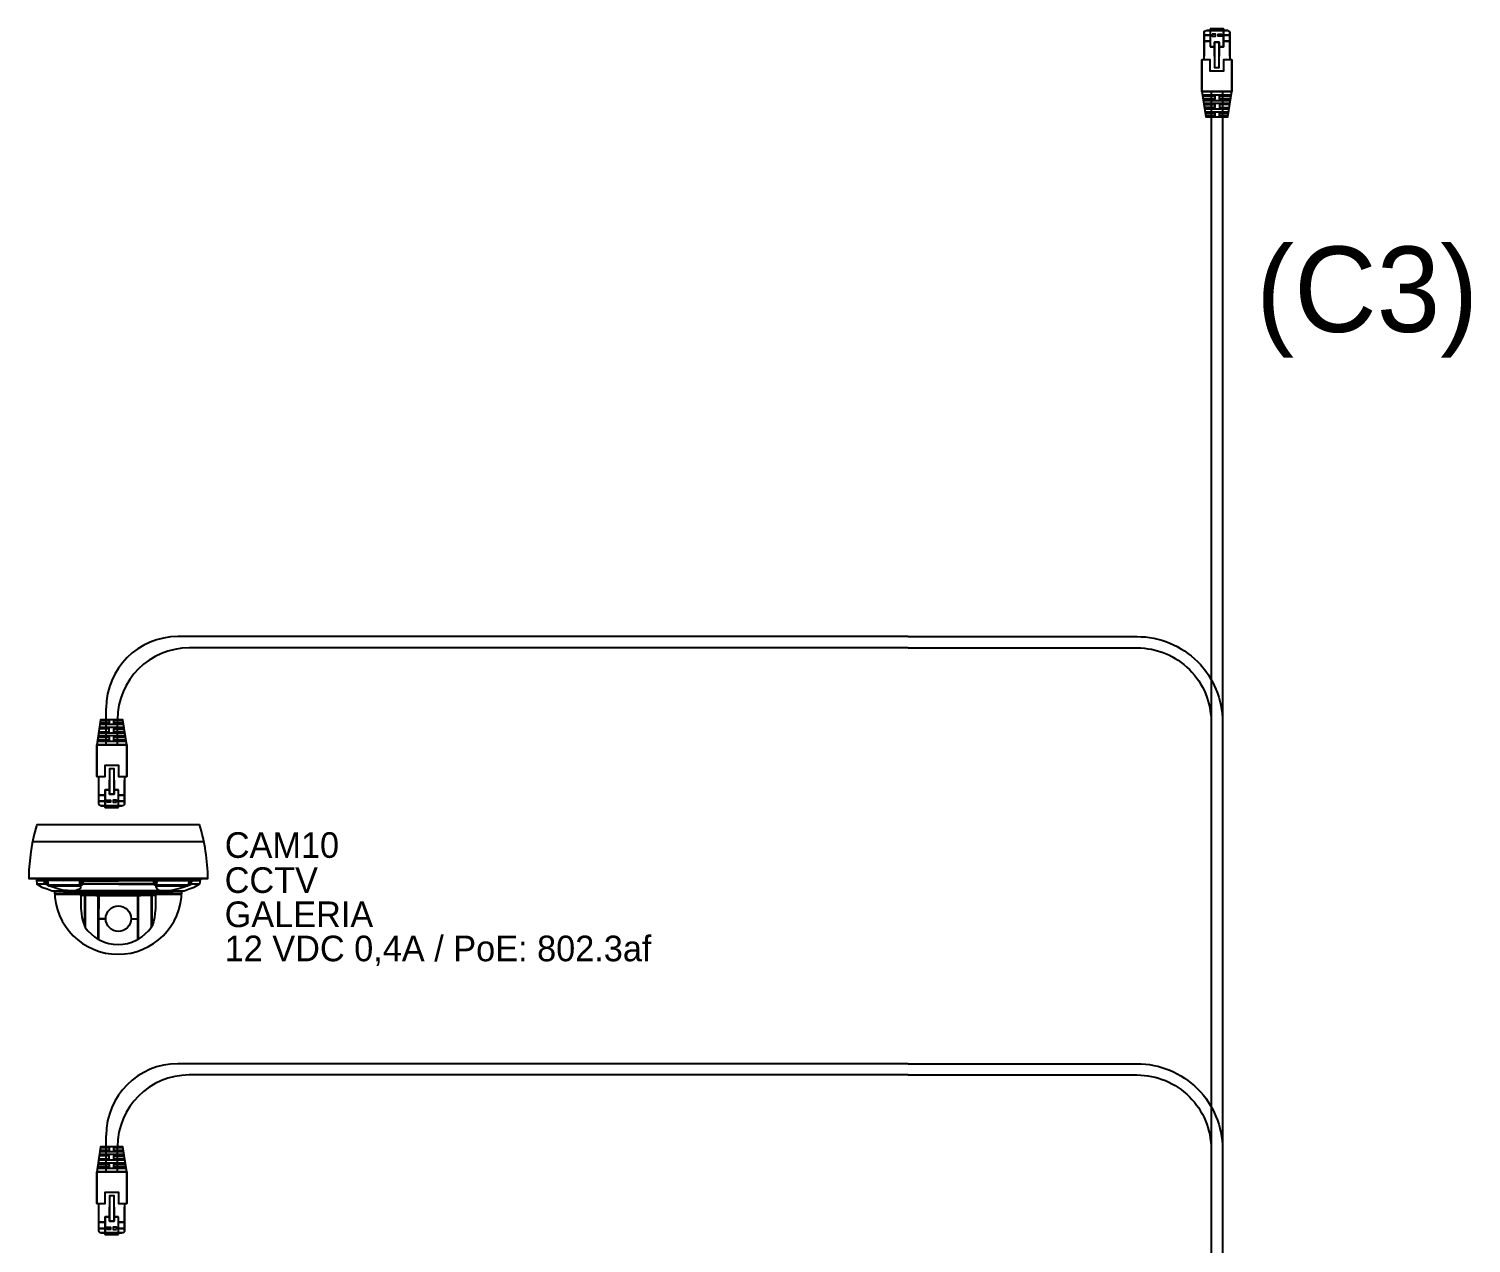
# Model space of a CAD drawing. Header units: millimetres. Extents: x 1086 to 16404, y 1320 to 9021.
# Drawn here: x 1586 to 2431, y 5318 to 6029 of the extents above; entities that cross this region are included whole.
import ezdxf

# ---------------------------------------------------------------- set-up
doc = ezdxf.new("R2010")
doc.units = ezdxf.units.MM
doc.header["$LTSCALE"] = 8
doc.layers.add('STS_Señales Débiles', color=7, linetype='Continuous', true_color=0x265482)

# ---------------------------------------------------------------- blocks, each defined once
blk = doc.blocks.new('RJ45')
for p, q in [((0.67, 49.27), (0.67, 50.94)), ((7.28, 49.27), (7.28, 50.94)), ((0.67, 46.82), (0.67, 48.49)), ((0.67, 44.37), (0.67, 46.04)), ((0.67, 41.92), (0.67, 43.59)), ((7.28, 46.82), (7.28, 48.49)), ((7.28, 44.37), (7.28, 46.04)), ((7.28, 41.92), (7.28, 43.59)), ((0.53, 39.47), (-4.42, 39.47)), ((0.67, 36.72), (0.67, 38.68)), ((7.28, 39.47), (7.28, 41.14)), ((7.28, 36.72), (7.28, 38.68)), ((11.41, 18.12), (11.41, 5.94)), ((-3.59, 2.19), (-3.59, 15.98)), ((2.54, 10.43), (0, 10.43)), ((7.83, 10.43), (5.28, 10.43)), ((7.83, 0), (7.83, 10.43)), ((0, 7.3), (-3.59, 7.3)), ((0, 3.65), (-3.59, 3.65)), ((10.27, 1.04), (-2.44, 1.04)), ((7.83, 0), (0, 0)), ((11.41, 7.3), (7.83, 7.3)), ((11.41, 3.65), (7.83, 3.65))]:
    blk.add_line(p, q)
for points in [[(12.79, 36.72), (10.36, 51.41), (7.15, 51.41), (0.53, 51.41), (-2.58, 51.41), (-4.84, 36.72)], [(2.54, 10.43), (0, 10.43)], [(0, 0), (0, 10.43), (0, 1.04), (0, 10.43)], [(7.83, 10.43), (5.28, 10.43)], [(0, 7.3), (-3.59, 7.3)], [(0, 3.65), (-3.59, 3.65)], [(7.83, 0), (0, 0)], [(1.12, 3.06), (1.12, 4.27), (3.17, 4.27), (3.17, 3.06)], [(6.71, 3.06), (6.71, 4.27), (4.66, 4.27), (4.66, 3.06)], [(11.41, 7.3), (7.83, 7.3)], [(11.41, 3.65), (7.83, 3.65)]]:
    blk.add_lwpolyline(points, close=True)
for points in [[(-2.65, 50.94), (0.61, 50.94), (2.48, 50.94), (2.48, 49.27), (0.53, 49.27), (-2.91, 49.27)], [(10.72, 49.27), (7.15, 49.27), (5.15, 49.27), (5.15, 50.94), (7.23, 50.94), (10.44, 50.94)], [(11.66, 43.59), (7.23, 43.59), (0.61, 43.59), (-3.78, 43.59)], [(-3.66, 44.37), (0.53, 44.37), (2.48, 44.37), (2.48, 46.04), (0.61, 46.04), (-3.41, 46.04)], [(11.12, 46.82), (7.15, 46.82), (0.53, 46.82), (-3.28, 46.82)], [(10.85, 48.49), (7.23, 48.49), (0.61, 48.49), (-3.03, 48.49)], [(11.53, 44.37), (7.15, 44.37), (5.15, 44.37), (5.15, 46.04), (7.23, 46.04), (11.25, 46.04)], [(-4.84, 18.12), (-4.84, 36.72), (-4.84, 18.12), (-4.84, 36.72), (-4.84, 18.12), (0.05, 18.12), (0.05, 24.82), (7.82, 24.82), (7.82, 18.12), (12.79, 18.12), (12.79, 36.72), (12.79, 18.12), (12.79, 36.72), (12.79, 18.12)], [(12.79, 36.72), (3.21, 36.72), (-4.84, 36.72)], [(12.47, 38.68), (7.23, 38.68), (0.61, 38.68), (-4.54, 38.68)], [(-4.16, 41.14), (0.61, 41.14), (2.48, 41.14), (2.48, 39.47), (0.67, 39.47), (0.67, 41.14)], [(11.93, 41.92), (7.15, 41.92), (0.53, 41.92), (-4.04, 41.92)], [(12.34, 39.47), (7.15, 39.47), (5.15, 39.47), (5.15, 41.14), (7.23, 41.14), (12.06, 41.14)], [(5.28, 15.98), (5.28, 7.83), (5.28, 15.98), (5.28, 7.83), (5.28, 22.62), (2.54, 22.62), (2.54, 7.83), (5.28, 7.83), (2.54, 7.83), (5.28, 7.83), (2.54, 7.83), (2.54, 15.98), (2.54, 7.83), (2.54, 15.98)], [(11.41, 2.19), (11.41, 15.98), (11.41, 2.68)]]:
    blk.add_lwpolyline(points)
for points in [[(6.51, 1.04), (-2.44, 1.04, -0.414214), (-3.59, 2.19), (-3.59, 18.12)], [(11.41, 15.98), (11.41, 2.19, -0.414214), (10.27, 1.04), (-2.44, 1.04), (9.78, 1.04)]]:
    blk.add_lwpolyline(points, format="xyb")
blk = doc.blocks.new('DOMO')
for p, q in [((0, 0), (95.36, 0)), ((97.84, -10), (-2.52, -10)), ((84.81, -40.42), (10.53, -40.42)), ((36.28, -41.52), (36.28, -49.2)), ((55.21, -55.07), (59.33, -55.07))]:
    blk.add_line(p, q)
for points in [[(0, 0), (-0.21, -0.64), (-1.58, -5.58), (-2.68, -10.79), (-3.51, -16), (-4.05, -21.22), (-4.6, -26.43), (-4.6, -31.64), (100.21, -31.64), (99.39, -31.64), (-4.6, -31.64)], [(-0.21, -31.64), (-0.21, -32.19), (-0.21, -33.01)], [(4.73, -33.01), (4.45, -32.19), (-0.21, -32.19)], [(4.73, -32.74), (4.45, -32.74), (-0.21, -32.74), (0.06, -34.66), (0.06, -34.93), (0.34, -34.93)], [(0.06, -34.66), (4.73, -34.66), (5, -34.66), (5, -34.93), (4.73, -34.66), (4.45, -32.74)], [(4.45, -33.01), (0.06, -33.01)], [(6.92, -35.48), (6.65, -35.48), (5, -34.93), (0.34, -34.93), (3.08, -36.58), (6.1, -37.68), (9.12, -38.78), (16.52, -38.78), (20.37, -38.78), (19.27, -38.78), (18.44, -38.78), (18.17, -38.78), (17.9, -38.5), (17.35, -38.5), (16.52, -38.5), (14.33, -38.23), (11.86, -37.4), (9.39, -36.58), (6.92, -35.76), (25.58, -35.76), (25.3, -35.21), (25.3, -32.74), (25.58, -32.74)], [(25.58, -33.01), (25.3, -32.19), (6.1, -32.19), (4.45, -32.19), (4.73, -31.64)], [(6.1, -32.74), (4.73, -32.74), (5, -34.66), (6.37, -34.93), (6.1, -32.74), (6.37, -32.74), (6.1, -32.19), (6.37, -31.64)], [(25.3, -32.74), (6.37, -32.74), (6.65, -35.21), (6.65, -35.48), (6.92, -35.76), (6.65, -35.48), (6.65, -35.21), (25.3, -35.21), (25.58, -35.21), (25.58, -35.76), (25.58, -36.31), (25.58, -37.13), (25.03, -37.68), (24.48, -37.95), (23.93, -38.23), (23.11, -38.5), (22.01, -38.78), (20.64, -38.78)], [(15.43, -33.01), (9.39, -32.74)], [(68.93, -32.74), (68.66, -34.66), (68.38, -34.66), (47.8, -34.66), (47.8, -34.93), (68.38, -34.93), (68.38, -34.66), (68.66, -32.74), (68.93, -32.74), (70.03, -32.74), (69.75, -34.93), (68.66, -34.66), (68.38, -34.93), (69.48, -35.48), (69.75, -35.48), (69.75, -35.76), (69.75, -36.31), (70.03, -37.13), (70.3, -37.68), (70.85, -37.95), (71.67, -38.5), (72.5, -38.5), (73.59, -38.78), (75.24, -38.78), (47.8, -38.78), (20.64, -38.78), (20.37, -38.78)], [(70.03, -31.64), (70.03, -32.19), (68.93, -32.19), (47.8, -32.19), (26.68, -32.19), (25.3, -32.19), (25.58, -31.64)], [(68.66, -32.74), (26.95, -32.74), (26.95, -34.66), (27.22, -34.93), (26.13, -35.48), (25.58, -35.48)], [(47.8, -34.93), (27.22, -34.93), (26.68, -34.66), (25.58, -34.93), (25.58, -32.74), (26.4, -32.74)], [(47.8, -34.66), (26.95, -34.66), (26.68, -34.66), (26.4, -32.74), (26.95, -32.74)], [(26.68, -31.64), (26.68, -32.19), (26.68, -33.01), (47.8, -33.01)], [(68.66, -31.64), (68.93, -32.19), (68.66, -33.01), (47.8, -33.01), (47.8, -31.64)], [(48.35, -31.64), (48.63, -31.64)], [(69.75, -35.76), (70.03, -35.76), (88.41, -35.76), (86.22, -36.58), (83.75, -37.4), (81.28, -37.95), (78.81, -38.5), (75.24, -38.78), (77.44, -38.78), (86.22, -38.78), (89.23, -37.68), (92.25, -36.58), (95, -34.93), (90.33, -34.93), (90.33, -34.66), (90.61, -34.66), (90.88, -32.74), (95.54, -32.74), (95.54, -33.84), (95.27, -34.66), (95.27, -34.93), (95, -34.93)], [(90.61, -33.01), (90.88, -32.19), (89.23, -32.19), (70.03, -32.19), (70.03, -33.01)], [(88.96, -34.93), (89.23, -32.74), (88.96, -35.21), (88.69, -35.48), (88.41, -35.76), (88.41, -35.48), (88.96, -35.48), (88.96, -35.21), (88.96, -34.93), (90.33, -34.66), (90.61, -32.74), (89.23, -32.74), (70.3, -32.74), (70.03, -35.21), (70.03, -35.76)], [(70.03, -32.74), (70.3, -32.74)], [(88.96, -31.64), (89.23, -32.19), (88.96, -33.01), (70.3, -33.01)], [(95.82, -32.19), (90.88, -32.19), (90.61, -31.64)], [(90.61, -32.74), (90.88, -32.74)], [(95.54, -31.64), (95.82, -32.19), (95.54, -33.01), (90.88, -33.01)], [(6.65, -35.21), (6.37, -35.21), (6.37, -34.93), (6.37, -35.21), (6.65, -35.48)], [(79.36, -38.78), (79.36, -39.6), (78.81, -39.6), (16.52, -39.6), (16.25, -39.6), (16.25, -38.78)], [(24.76, -40.7), (25.85, -41.52), (25.85, -42.34), (25.85, -44.26), (25.85, -49.2), (26.13, -51.95), (26.4, -54.42), (27.22, -56.88), (28.05, -59.35), (28.32, -60.18)], [(26.13, -35.48), (25.85, -35.21), (25.58, -34.93), (25.58, -35.21)], [(25.85, -41.52), (26.13, -41.52), (26.4, -41.52), (26.95, -41.25), (28.05, -41.25), (28.32, -41.25), (28.32, -49.2), (28.32, -60.18), (29.97, -62.1), (31.89, -64.02), (33.81, -65.66), (36.01, -67.31), (36.01, -49.2)], [(28.05, -41.25), (28.05, -49.2), (28.05, -59.35)], [(28.32, -41.25), (34.63, -41.52), (47.8, -41.52), (60.97, -41.52), (67.01, -41.25)], [(59.33, -41.52), (59.33, -49.2), (59.33, -67.31), (61.52, -65.66), (63.44, -64.02), (65.36, -62.1), (67.01, -60.18)], [(67.56, -41.25), (67.28, -41.25), (67.01, -41.25), (67.01, -49.2), (67.01, -60.18), (67.56, -59.35)], [(69.48, -41.52), (69.48, -42.34), (69.48, -44.26), (69.48, -49.2), (69.2, -51.95), (68.93, -54.42), (68.38, -56.88), (67.56, -59.35), (67.56, -49.2), (67.56, -41.25), (69.48, -41.52), (70.58, -40.7)], [(69.48, -35.48), (69.75, -34.93), (69.75, -35.21), (70.03, -35.21), (88.96, -35.21), (88.96, -34.93), (88.96, -35.21), (88.69, -35.48), (88.41, -35.76)], [(69.75, -35.48), (70.03, -35.21)], [(88.96, -35.48), (90.33, -34.93), (90.61, -34.66), (95.27, -34.66)], [(36.01, -55.07), (40.4, -55.07), (36.28, -55.07)], [(36.01, -66.49), (36.28, -66.49)], [(59.05, -66.49), (59.33, -66.49)]]:
    blk.add_lwpolyline(points)
blk.add_lwpolyline([(84.79, -40.7), (10.54, -40.7)], close=True)
blk.add_lwpolyline([(59.05, -41.52), (59.05, -49.2), (59.05, -67.31), (58.23, -67.86, -0.236811), (37.1, -67.86), (36.28, -67.31), (36.28, -49.2), (36.01, -49.2), (36.01, -41.52)], format="xyb")
blk.add_circle((47.8, -55.07), 7.43)
for centre, radius, start, end in [((-19.26, -33.76), 119.49, 1.01744, 16.41346), ((47.67, -38.75), 37.18, 180.03975, 359.96025)]:
    blk.add_arc(centre, radius, start, end)
for tag, p in [('IDENTIFICADOR', (110.06, -19.49)), ('MARCA', (110, -40)), ('MODELO', (110, -60)), ('TIPO_IP_IR', (110, -80)), ('LENTE_RESOLUCION', (110, -100)), ('FOV', (110, -120)), ('PROTOCOLOS', (110, -140)), ('DIMENSIONES', (110, -160)), ('ALIMENTACION', (110, -180))]:
    blk.add_attdef(tag, p, '', height=15)
blk = doc.blocks.new('RJ45 5')
for p, q in [((0.67, 49.27), (0.67, 50.94)), ((7.28, 49.27), (7.28, 50.94)), ((0.67, 46.82), (0.67, 48.49)), ((0.67, 44.37), (0.67, 46.04)), ((0.67, 41.92), (0.67, 43.59)), ((7.28, 46.82), (7.28, 48.49)), ((7.28, 44.37), (7.28, 46.04)), ((7.28, 41.92), (7.28, 43.59)), ((0.53, 39.47), (-4.42, 39.47)), ((0.67, 36.72), (0.67, 38.68)), ((7.28, 39.47), (7.28, 41.14)), ((7.28, 36.72), (7.28, 38.68)), ((11.41, 18.12), (11.41, 5.94)), ((-3.59, 2.19), (-3.59, 15.98)), ((2.54, 10.43), (0, 10.43)), ((7.83, 10.43), (5.28, 10.43)), ((7.83, 0), (7.83, 10.43)), ((0, 7.3), (-3.59, 7.3)), ((0, 3.65), (-3.59, 3.65)), ((10.27, 1.04), (-2.44, 1.04)), ((7.83, 0), (0, 0)), ((11.41, 7.3), (7.83, 7.3)), ((11.41, 3.65), (7.83, 3.65))]:
    blk.add_line(p, q)
for points in [[(0.67, 51.41), (0.67, 178.73)], [(7.28, 51.41), (7.28, 178.73)], [(-2.65, 50.94), (0.61, 50.94), (2.48, 50.94), (2.48, 49.27), (0.53, 49.27), (-2.91, 49.27)], [(10.72, 49.27), (7.15, 49.27), (5.15, 49.27), (5.15, 50.94), (7.23, 50.94), (10.44, 50.94)], [(11.66, 43.59), (7.23, 43.59), (0.61, 43.59), (-3.78, 43.59)], [(-3.66, 44.37), (0.53, 44.37), (2.48, 44.37), (2.48, 46.04), (0.61, 46.04), (-3.41, 46.04)], [(11.12, 46.82), (7.15, 46.82), (0.53, 46.82), (-3.28, 46.82)], [(10.85, 48.49), (7.23, 48.49), (0.61, 48.49), (-3.03, 48.49)], [(11.53, 44.37), (7.15, 44.37), (5.15, 44.37), (5.15, 46.04), (7.23, 46.04), (11.25, 46.04)], [(-4.84, 18.12), (-4.84, 36.72), (-4.84, 18.12), (-4.84, 36.72), (-4.84, 18.12), (0.05, 18.12), (0.05, 24.82), (7.82, 24.82), (7.82, 18.12), (12.79, 18.12), (12.79, 36.72), (12.79, 18.12), (12.79, 36.72), (12.79, 18.12)], [(12.79, 36.72), (3.21, 36.72), (-4.84, 36.72)], [(12.47, 38.68), (7.23, 38.68), (0.61, 38.68), (-4.54, 38.68)], [(-4.16, 41.14), (0.61, 41.14), (2.48, 41.14), (2.48, 39.47), (0.67, 39.47), (0.67, 41.14)], [(11.93, 41.92), (7.15, 41.92), (0.53, 41.92), (-4.04, 41.92)], [(12.34, 39.47), (7.15, 39.47), (5.15, 39.47), (5.15, 41.14), (7.23, 41.14), (12.06, 41.14)], [(5.28, 15.98), (5.28, 7.83), (5.28, 15.98), (5.28, 7.83), (5.28, 22.62), (2.54, 22.62), (2.54, 7.83), (5.28, 7.83), (2.54, 7.83), (5.28, 7.83), (2.54, 7.83), (2.54, 15.98), (2.54, 7.83), (2.54, 15.98)], [(11.41, 2.19), (11.41, 15.98), (11.41, 2.68)]]:
    blk.add_lwpolyline(points)
for points in [[(12.79, 36.72), (10.36, 51.41), (7.15, 51.41), (0.53, 51.41), (-2.58, 51.41), (-4.84, 36.72)], [(-3.59, 2.19), (-3.59, 15.98)], [(2.54, 10.43), (0, 10.43)], [(0, 0), (0, 10.43), (0, 1.04), (0, 10.43)], [(7.83, 10.43), (5.28, 10.43)], [(0, 7.3), (-3.59, 7.3)], [(0, 3.65), (-3.59, 3.65)], [(7.83, 0), (0, 0)], [(1.12, 3.06), (1.12, 4.27), (3.17, 4.27), (3.17, 3.06)], [(6.71, 3.06), (6.71, 4.27), (4.66, 4.27), (4.66, 3.06)], [(11.41, 7.3), (7.83, 7.3)], [(11.41, 3.65), (7.83, 3.65)]]:
    blk.add_lwpolyline(points, close=True)
for points in [[(6.51, 1.04), (-2.44, 1.04, -0.414214), (-3.59, 2.19), (-3.59, 18.12)], [(11.41, 15.98), (11.41, 2.19, -0.414214), (10.27, 1.04), (-2.44, 1.04), (9.78, 1.04)]]:
    blk.add_lwpolyline(points, format="xyb")

msp = doc.modelspace()

# ---------------------------------------------------------------- linework, layer by layer
at = {"layer": 'STS_Señales Débiles'}
for p, q in [((2278.34, 5850.29), (2278.34, 5685.29)), ((2284.96, 5850.29), (2284.96, 5680.29)), ((2278.34, 5685.29), (2278.34, 5623.3)), ((2101.02, 5673.3), (1673.69, 5673.3)), ((2284.96, 5680.29), (2284.96, 5623.3)), ((2101.02, 5666.68), (1680.31, 5666.68)), ((1631.69, 5624.19), (1631.69, 5631.3)), ((1638.31, 5624.19), (1638.31, 5624.68)), ((2278.34, 5623.3), (2278.34, 4821.44)), ((2284.96, 5623.3), (2284.96, 4828.06)), ((2101.02, 5423.3), (1673.69, 5423.3)), ((2101.02, 5416.68), (1680.31, 5416.68)), ((1631.69, 5374.19), (1631.69, 5381.3)), ((1638.31, 5374.19), (1638.31, 5374.68))]:
    msp.add_line(p, q, dxfattribs=at)
for points in [[(2101.02, 5673.3), (2234.96, 5673.3, -0.414214), (2284.96, 5623.3)], [(2101.02, 5666.68), (2234.96, 5666.68, -0.414214), (2278.34, 5623.3)], [(2101.02, 5423.3), (2234.96, 5423.3, -0.414214), (2284.96, 5373.3)], [(2101.02, 5416.68), (2234.96, 5416.68, -0.414214), (2278.34, 5373.3)]]:
    msp.add_lwpolyline(points, format="xyb", dxfattribs=at)
for centre in [(1673.69, 5631.3), (1680.31, 5624.68), (1673.69, 5381.3), (1680.31, 5374.68)]:
    msp.add_arc(centre, 42, 90, 180, dxfattribs=at)

# ---------------------------------------------------------------- block references
at = {"layer": 'STS_Señales Débiles', "rotation": 180}
msp.add_blockref('RJ45 5', (2285.63, 6029.01), dxfattribs=at)
at = {"layer": 'STS_Señales Débiles'}
for p in [(1631.02, 5573.25), (1631.02, 5323.25)]:
    msp.add_blockref('RJ45', p, dxfattribs=at)
ref = msp.add_blockref('DOMO', (1591.02, 5563.25), dxfattribs=at)
ref.add_attrib('IDENTIFICADOR', 'CAM10', (1701.09, 5543.77), dxfattribs={"layer": '0', "height": 15})
ref.add_attrib('MARCA', 'CCTV', (1701.02, 5523.25), dxfattribs={"layer": '0', "height": 15})
ref.add_attrib('MODELO', 'GALERIA', (1701.02, 5503.25), dxfattribs={"layer": '0', "height": 15})
ref.add_attrib('TIPO_IP_IR', '12 VDC 0,4A / PoE: 802.3af', (1701.02, 5483.25), dxfattribs={"layer": '0', "height": 15})

# ---------------------------------------------------------------- texts
at = {"layer": 'STS_Señales Débiles', "insert": (2304.66, 5901.6), "char_height": 50, "width": 410.0041, "attachment_point": 1}
msp.add_mtext('(C3)', dxfattribs=at)

doc.saveas('drawing.dxf')
